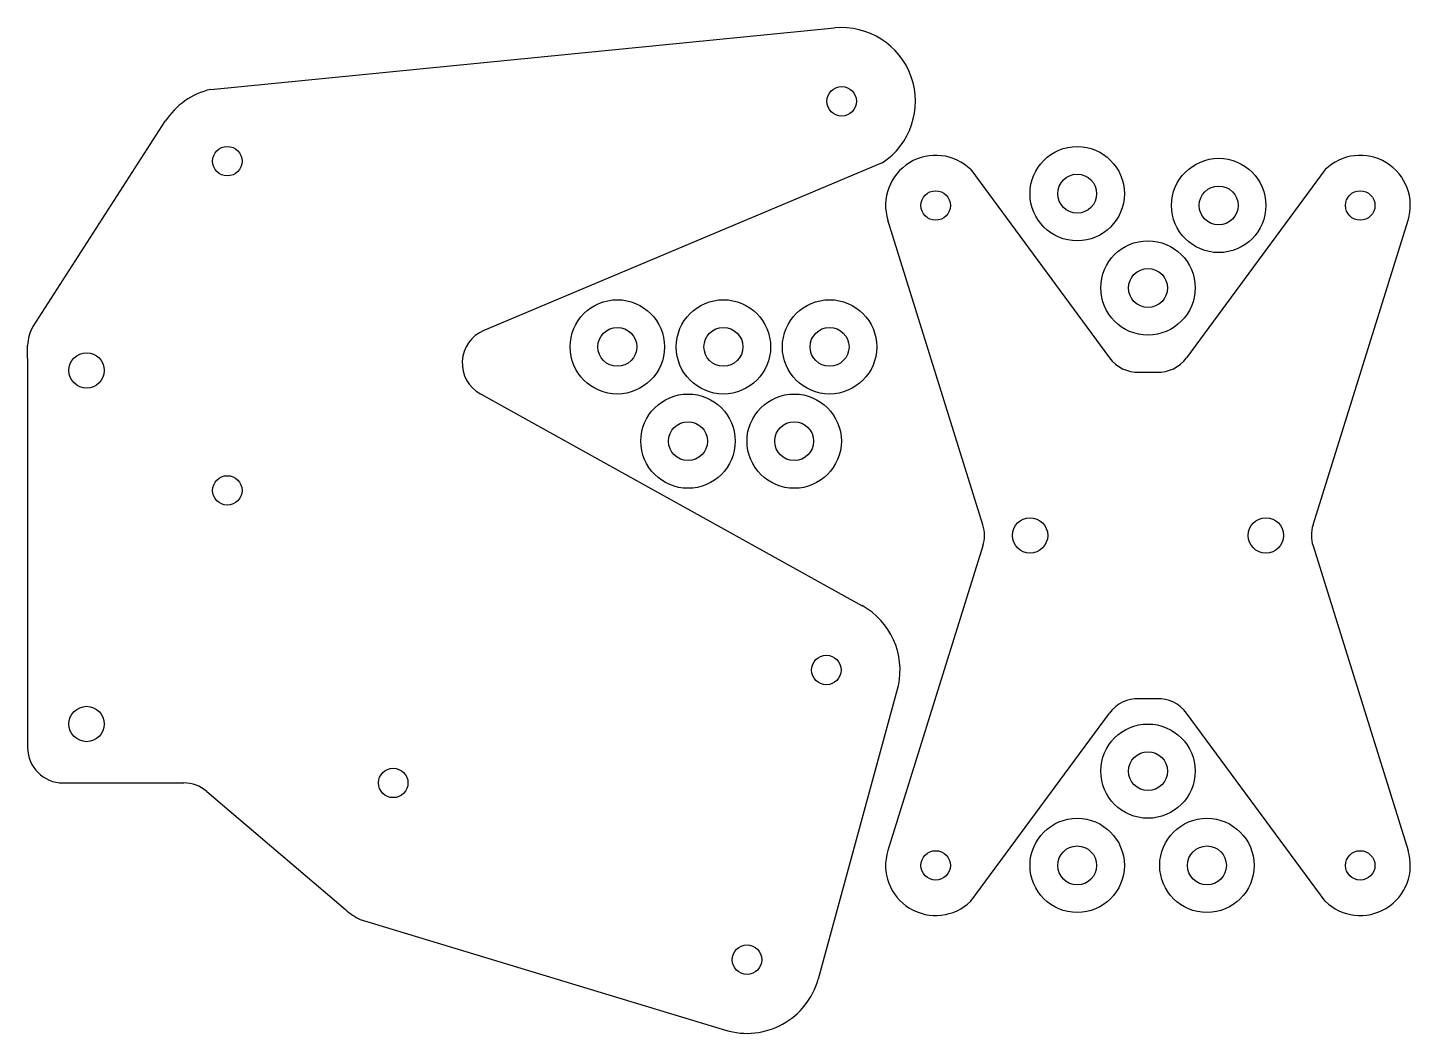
# Model space of a CAD drawing. Header units: millimetres. Extents: x -131 to -14, y 9 to 94.
import ezdxf

# ---------------------------------------------------------------- set-up
doc = ezdxf.new("R2010")
doc.units = ezdxf.units.MM
doc.layers.get('0').update_dxf_attribs({"lineweight": 25})

msp = doc.modelspace()

# ---------------------------------------------------------------- linework, layer by layer
for p, q in [((-115.48, 88.85), (-62.58, 94.06)), ((-130.52, 68.74), (-119.33, 86.14)), ((-58.54, 82.62), (-92.31, 68.39)), ((-51.03, 82.04), (-39.26, 66.07)), ((-20.97, 82.04), (-32.74, 66.07)), ((-50, 51.89), (-58.06, 77.74)), ((-22, 51.89), (-13.94, 77.74)), ((-131, 66), (-131, 67.12)), ((-131, 66), (-131, 33)), ((-36.75, 64.85), (-35.25, 64.85)), ((-92.61, 63.01), (-60.24, 45.04)), ((-50, 50.11), (-58.06, 24.26)), ((-22, 50.11), (-13.94, 24.26)), ((-57.17, 38.23), (-63.97, 13.35)), ((-36.75, 37.15), (-35.25, 37.15)), ((-51.03, 19.96), (-39.26, 35.93)), ((-20.97, 19.96), (-32.74, 35.93)), ((-128, 30), (-117.76, 30)), ((-115.82, 29.28), (-104.06, 19.25)), ((-102.8, 18.41), (-71.81, 9.02))]:
    msp.add_line(p, q)
for centre, radius in [((-61.97, 87.84), 1.25), ((-114.07, 82.76), 1.25), ((-42, 80), 4), ((-30, 79), 4), ((-42, 80), 1.65), ((-54, 79), 1.25), ((-30, 79), 1.65), ((-18, 79), 1.25), ((-36, 72), 4), ((-36, 72), 1.65), ((-81, 67), 4), ((-72, 67), 4), ((-63, 67), 4), ((-81, 67), 1.65), ((-72, 67), 1.65), ((-63, 67), 1.65), ((-126, 65), 1.5), ((-75, 59), 4), ((-66, 59), 4), ((-75, 59), 1.65), ((-66, 59), 1.65), ((-114.07, 54.82), 1.25), ((-46, 51), 1.5), ((-26, 51), 1.5), ((-63.27, 39.58), 1.25), ((-126, 35), 1.5), ((-36, 31), 4), ((-36, 31), 1.65), ((-100, 30), 1.25), ((-42, 23), 4), ((-31, 23), 4), ((-42, 23), 1.65), ((-31, 23), 1.65), ((-54, 23), 1.25), ((-18, 23), 1.25), ((-70, 15), 1.25)]:
    msp.add_circle(centre, radius)
for centre, radius, start, end in [((-61.97, 87.84), 6.25, 303.33, 95.626), ((-114.07, 82.76), 6.25, 103.0286, 147.2372), ((-54, 79), 4.25, 45.6318, 197.3152), ((-18, 79), 4.25, 342.6848, 134.3682), ((-128, 67.12), 3, 147.2372, 180), ((-91.15, 65.63), 3, 112.8337, 240.9717), ((-36.85, 67.85), 3, 216.3844, 271.8315), ((-35.15, 67.85), 3, 268.1685, 323.6156), ((-52.86, 51), 3, 342.6848, 17.3152), ((-19.14, 51), 3, 162.6848, 197.3152), ((-63.27, 39.58), 6.25, 347.5868, 60.9717), ((-36.85, 34.15), 3, 88.1685, 143.6156), ((-35.15, 34.15), 3, 36.3844, 91.8315), ((-128, 33), 3, 180, 270), ((-117.76, 27), 3, 49.5183, 90), ((-54, 23), 4.25, 162.6848, 314.3682), ((-18, 23), 4.25, 225.6318, 17.3152), ((-100, 24), 6.25, 229.5183, 243.4351), ((-70, 15), 6.25, 253.1372, 344.7046)]:
    msp.add_arc(centre, radius, start, end)

doc.saveas('drawing.dxf')
